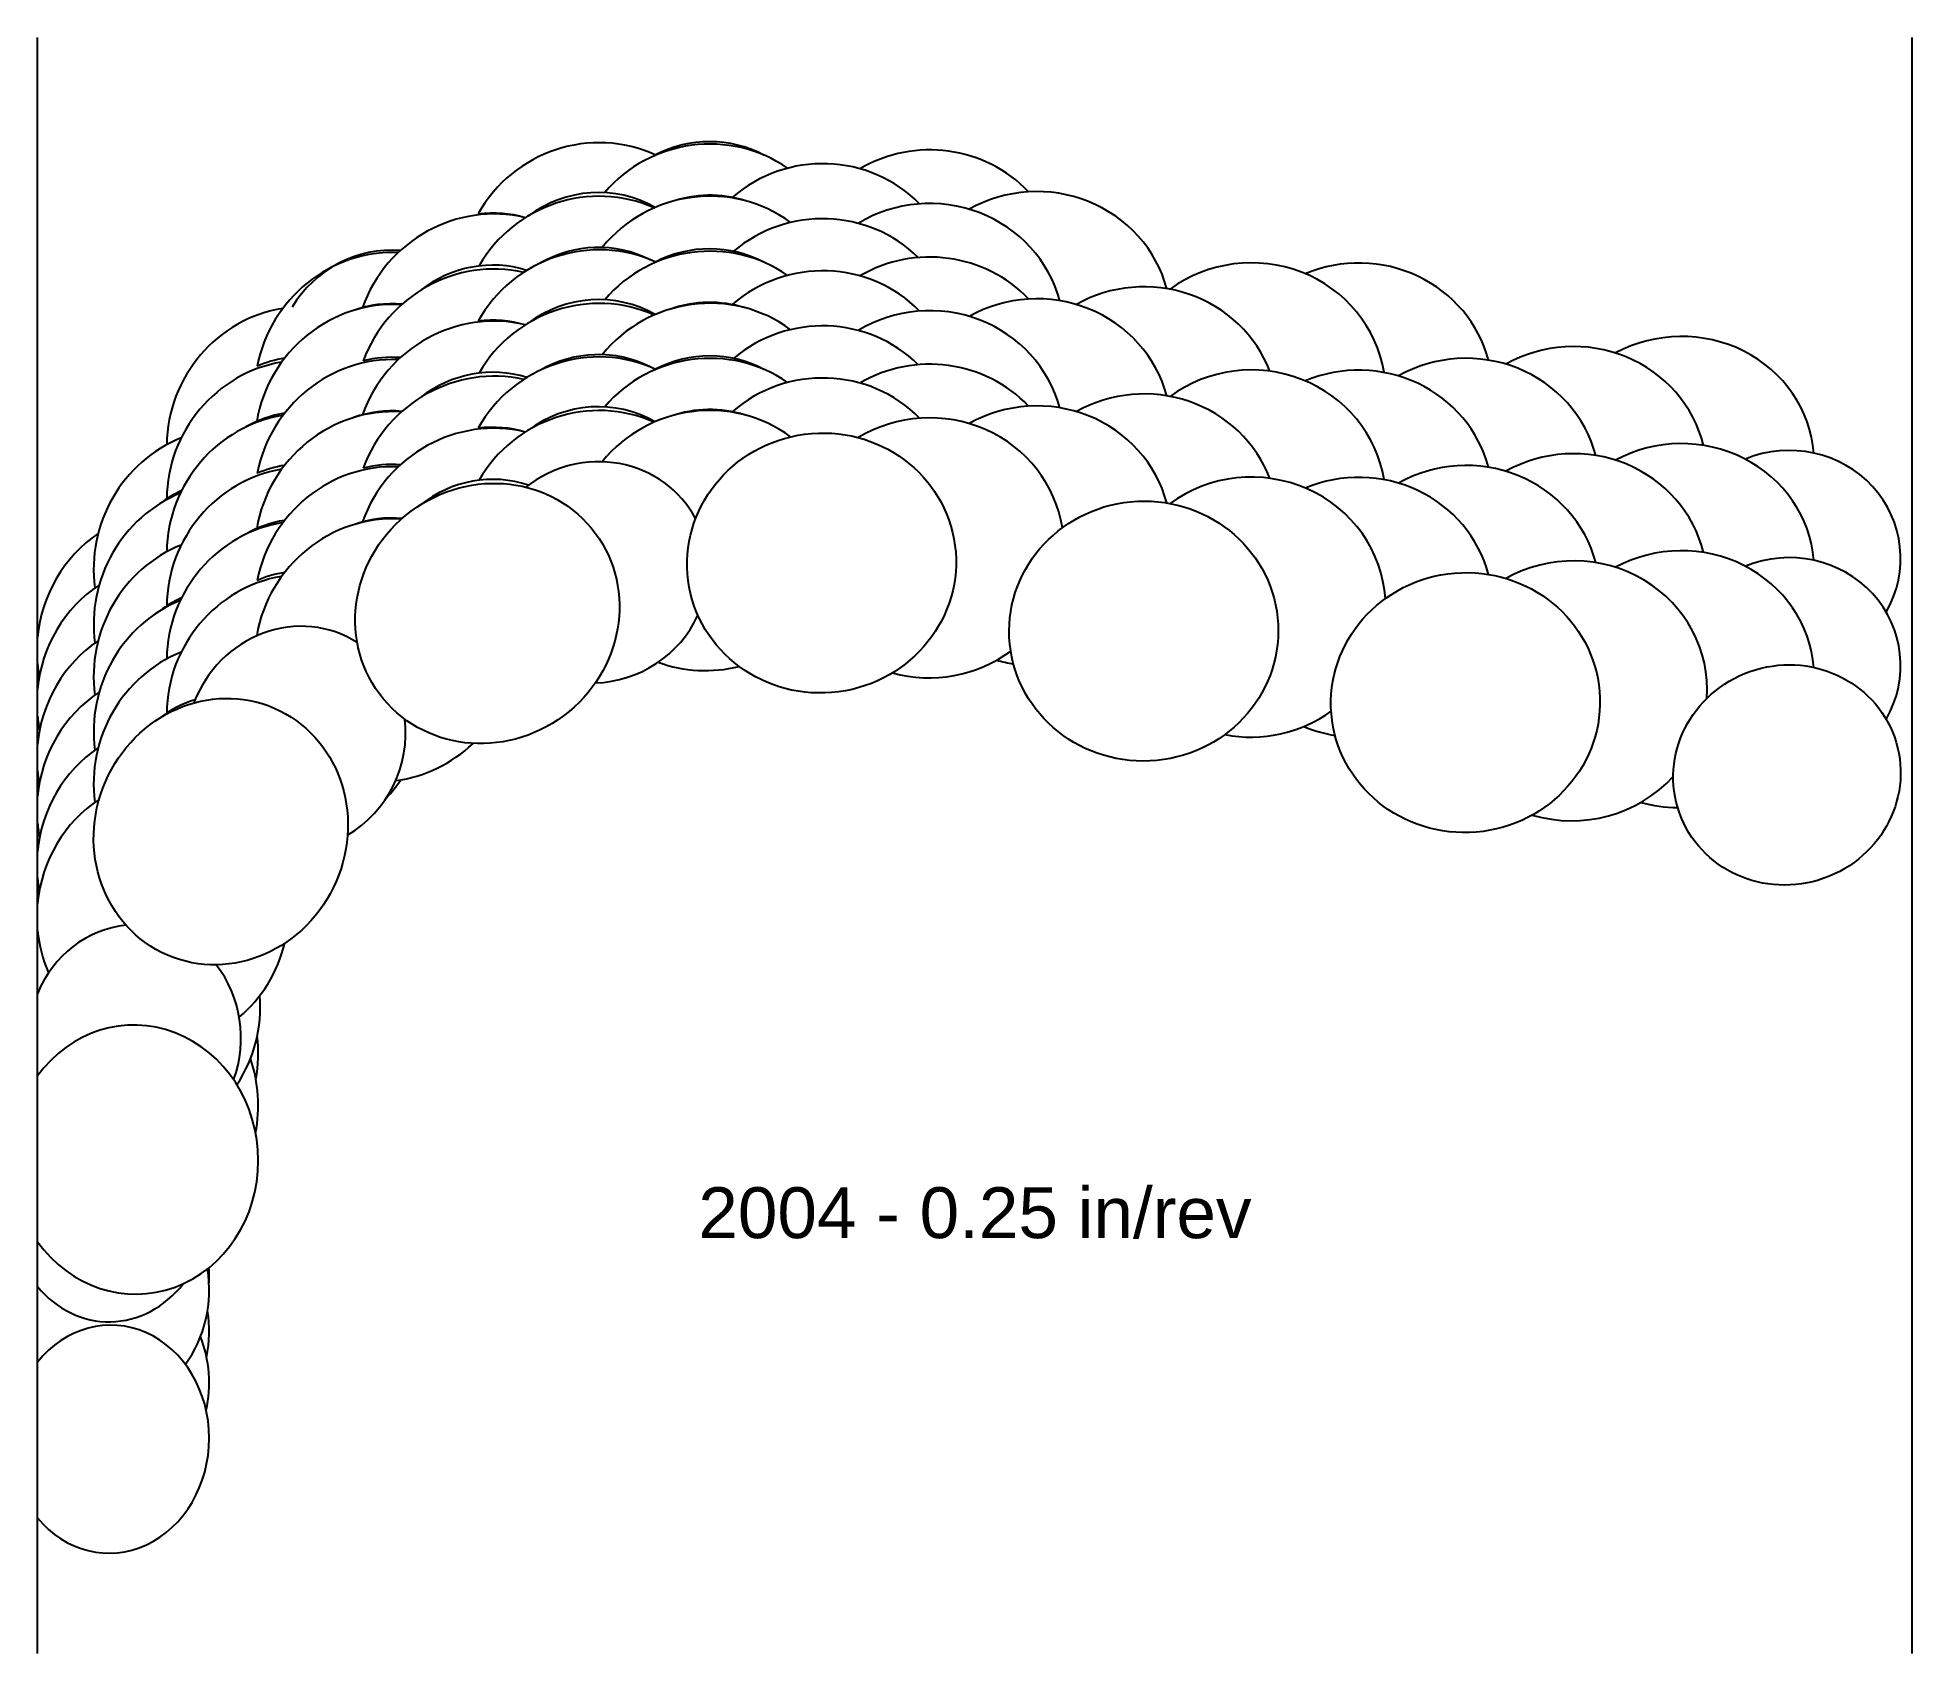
# Model space of a CAD drawing. Header units: inches. Extents: x -4.38 to 0, y -2.61 to 1.16.
import ezdxf
from ezdxf.enums import TextEntityAlignment as Align

# ---------------------------------------------------------------- set-up
doc = ezdxf.new("R2010")
doc.units = ezdxf.units.IN
doc.header["$MEASUREMENT"] = 0
for name, color, linetype, true_color in [('Blade_1', 30, 'Continuous', 0xff7f00), ('Blade_2', 7, 'Continuous', 0xcccc00), ('Blade_3', 7, 'Continuous', 0x00cc00), ('Blade_4', 7, 'Continuous', 0x00cccc), ('Blade_5', 7, 'Continuous', 0x0066cc), ('Blade_6', 190, 'Continuous', 0x7f00ff)]:
    doc.layers.add(name, color=color, linetype=linetype, true_color=true_color)
doc.layers.add('Gage_Line', color=7, linetype='Continuous')
doc.styles.get("Standard").update_dxf_attribs({"font": 'arial.ttf'})

msp = doc.modelspace()

# ---------------------------------------------------------------- linework, layer by layer
at = {"layer": 'Blade_1'}
for centre, major_axis, ratio, start_param, end_param in [((-2.5453, 0.4303), (0.3113, 0.041), 0.965349, 6.925203, 8.441284), ((-3.0737, 0.4085), (0.2366, 0.1215), 0.96227, 6.88802, 7.905349), ((-3.3253, 0.3126), (0.2518, 0.1876), 0.948234, 6.960257, 8.461271), ((-1.7936, 0.2715), (0.3136, 0.0153), 0.965843, 6.590897, 8.330856), ((-2.5453, 0.1803), (0.3113, 0.041), 0.965349, 6.925203, 8.441284), ((-3.3253, 0.0626), (0.2518, 0.1876), 0.948234, 6.960257, 8.461271), ((-3.0737, 0.1585), (0.2366, 0.1215), 0.96227, 6.88802, 7.905349), ((-1.0428, 0.1046), (0.3129, 0.0262), 0.965682, 6.452318, 8.294206), ((-1.7936, 0.0215), (0.3136, 0.0153), 0.965843, 6.590897, 8.330856), ((-3.7718, 0.0204), (0.1365, 0.2283), 0.946938, 6.951068, 7.320615), ((-3.0737, -0.0915), (0.2366, 0.1215), 0.96227, 6.300725, 8.055297), ((-0.2926, -0.0642), (0.2549, 0.0762), 0.962823, 5.494763, 7.94833), ((-1.0428, -0.1454), (0.3129, 0.0262), 0.965682, 6.452318, 8.294206), ((-3.9473, -0.1964), (0.1244, 0.2883), 0.934157, 7.039861, 8.430563), ((-3.7718, -0.2296), (0.1365, 0.2283), 0.946938, 6.951068, 7.320615), ((-0.2926, -0.3142), (0.2549, 0.0762), 0.962823, 5.494763, 7.94833), ((-3.9473, -0.4464), (0.1244, 0.2883), 0.934157, 7.039861, 8.430563), ((-3.7718, -0.4796), (0.1365, 0.2283), 0.946938, 6.25365, 8.045776), ((-3.0737, -0.0915), (0.2366, 0.1215), 0.96227, 4.25492, 5.394671), ((-3.7718, -0.4796), (0.1365, 0.2283), 0.946938, 4.194132, 5.403449), ((-4.1481, -1.1799), (0.0153, 0.2656), 0.932, 6.426648, 7.500774), ((-4.1481, -1.1799), (0.0153, 0.2656), 0.932, 4.398903, 5.472685), ((-4.148, -1.4617), (-0.0133, 0.3137), 0.917638, 2.188416, 7.143785), ((-4.148, -1.2117), (-0.0133, 0.3137), 0.917638, 4.470881, 4.797131), ((-4.206, -2.1141), (0.0088, 0.2659), 0.870356, 2.361424, 7.139474), ((-4.206, -1.8641), (0.0088, 0.2659), 0.870356, 4.519468, 4.930967)]:
    msp.add_ellipse(centre, major_axis=major_axis, ratio=ratio, start_param=start_param, end_param=end_param, dxfattribs=at)
for centre, major_axis, ratio in [((-2.5453, -0.0697), (0.3113, 0.041), 0.965349), ((-3.3253, -0.1874), (0.2518, 0.1876), 0.948234), ((-1.7936, -0.2285), (0.3136, 0.0153), 0.965843), ((-1.0428, -0.3954), (0.3129, 0.0262), 0.965682), ((-0.2926, -0.5642), (0.2549, 0.0762), 0.962823), ((-3.9473, -0.6964), (0.1244, 0.2883), 0.934157)]:
    msp.add_ellipse(centre, major_axis=major_axis, ratio=ratio, dxfattribs=at)
at = {"layer": 'Blade_2'}
for centre, major_axis, ratio, start_param, end_param in [((-2.811, 0.4828), (0.3044, 0.0772), 0.964094, 6.948852, 8.517591), ((-3.3253, 0.3682), (0.2133, 0.1589), 0.948235, 6.877878, 7.879796), ((-2.811, 0.2328), (0.3044, 0.0772), 0.964094, 6.948852, 8.517591), ((-3.5623, 0.2268), (0.2117, 0.2319), 0.948107, 6.930182, 8.457584), ((-3.3253, 0.1182), (0.2133, 0.1589), 0.948235, 6.877878, 7.879796), ((-2.811, -0.0172), (0.3044, 0.0772), 0.964094, 6.948852, 8.517591), ((-3.5623, -0.0232), (0.2117, 0.2319), 0.948107, 6.930182, 8.457584), ((-3.3253, -0.1318), (0.2133, 0.1589), 0.948235, 6.863203, 7.879796), ((-3.9473, -0.1409), (0.1053, 0.2442), 0.934156, 7.08769, 7.31505), ((-3.5623, -0.2732), (0.2117, 0.2319), 0.948107, 6.930182, 8.457584), ((-4.0824, -0.3862), (0.0694, 0.3062), 0.933212, 7.052265, 7.992235), ((-3.9473, -0.3909), (0.1053, 0.2442), 0.934156, 7.08769, 7.31505), ((-2.811, -0.0172), (0.3044, 0.0772), 0.964094, 4.094882, 4.708084), ((-4.0824, -0.6362), (0.0694, 0.3062), 0.933212, 7.052265, 7.992235), ((-3.9473, -0.6409), (0.1053, 0.2442), 0.934156, 6.955365, 7.31505), ((-4.0824, -0.3862), (0.0694, 0.3062), 0.933212, 8.19243, 8.29968), ((-3.5623, -0.2732), (0.2117, 0.2319), 0.948107, 3.983681, 4.638341), ((-4.0824, -0.8862), (0.0694, 0.3062), 0.933212, 7.052265, 7.992235), ((-4.0824, -0.6362), (0.0694, 0.3062), 0.933212, 8.19243, 8.29968), ((-4.0824, -0.8862), (0.0694, 0.3062), 0.933212, 8.19243, 8.526153), ((-4.0824, -0.8862), (0.0694, 0.3062), 0.933212, 4.030683, 4.692812), ((-4.2061, -1.5741), (0.0088, 0.2659), 0.870505, 2.362129, 4.012018)]:
    msp.add_ellipse(centre, major_axis=major_axis, ratio=ratio, start_param=start_param, end_param=end_param, dxfattribs=at)
at = {"layer": 'Blade_3'}
for centre, major_axis, ratio, start_param, end_param in [((-3.0737, 0.4814), (0.2793, 0.1434), 0.962271, 6.937869, 8.449594), ((-2.811, 0.5314), (0.2578, 0.0654), 0.964094, 7.282549, 7.945773), ((-2.2937, 0.4658), (0.3138, 0.012), 0.965876, 6.499545, 8.374441), ((-1.5431, 0.3274), (0.3138, 0.0121), 0.965874, 6.400691, 8.46262), ((-3.0737, 0.2314), (0.2793, 0.1434), 0.962271, 6.937869, 8.449594), ((-3.5623, 0.2755), (0.1794, 0.1964), 0.948105, 6.90287, 7.346511), ((-2.811, 0.2814), (0.2578, 0.0654), 0.964094, 7.282549, 7.945773), ((-2.2937, 0.2158), (0.3138, 0.012), 0.965876, 6.499545, 8.374441), ((-0.7925, 0.1321), (0.3121, 0.0344), 0.965504, 6.411716, 8.267007), ((-3.7717, 0.0933), (0.1611, 0.2695), 0.946939, 6.958427, 8.411988), ((-1.5431, 0.0774), (0.3138, 0.0121), 0.965874, 6.400691, 8.46262), ((-3.0737, -0.0186), (0.2793, 0.1434), 0.962271, 6.937869, 8.449594), ((-3.5623, 0.0255), (0.1794, 0.1964), 0.948105, 6.90287, 7.346511), ((-2.811, 0.0314), (0.2578, 0.0654), 0.964094, 7.282549, 7.945773), ((-2.2937, -0.0342), (0.3138, 0.012), 0.965876, 6.398271, 8.374441), ((-0.7925, -0.1179), (0.3121, 0.0344), 0.965504, 6.411716, 8.267007), ((-3.7717, -0.1567), (0.1611, 0.2695), 0.946939, 6.958427, 8.411988), ((-1.5431, -0.1726), (0.3138, 0.0121), 0.965874, 6.308601, 8.46262), ((-3.5623, -0.2245), (0.1794, 0.1964), 0.948105, 6.90287, 7.346511), ((-0.7925, -0.3679), (0.3121, 0.0344), 0.965504, 6.111287, 8.267007), ((-3.7717, -0.4067), (0.1611, 0.2695), 0.946939, 6.958427, 8.411988), ((-2.2937, -0.0342), (0.3138, 0.012), 0.965876, 4.397433, 5.32453), ((-1.5431, -0.1726), (0.3138, 0.0121), 0.965874, 4.477925, 5.31335), ((-0.7925, -0.3679), (0.3121, 0.0344), 0.965504, 4.300855, 5.450858), ((-3.7717, -0.4067), (0.1611, 0.2695), 0.946939, 4.474992, 4.651052), ((-4.148, -1.107), (0.0181, 0.3135), 0.932001, 4.154685, 4.855387), ((-4.206, -1.7684), (0.0088, 0.2659), 0.870506, 4.043067, 4.936303)]:
    msp.add_ellipse(centre, major_axis=major_axis, ratio=ratio, start_param=start_param, end_param=end_param, dxfattribs=at)
at = {"layer": 'Blade_4'}
for centre, major_axis, ratio, start_param, end_param in [((-2.5453, 0.5587), (0.3113, 0.0409), 0.96535, 6.910437, 8.455196), ((-3.0737, 0.5369), (0.2366, 0.1215), 0.962271, 6.835906, 8.029053), ((-3.3254, 0.4411), (0.2518, 0.1876), 0.948236, 6.946802, 8.474529), ((-2.5453, 0.3087), (0.3113, 0.0409), 0.96535, 6.910437, 8.455196), ((-3.0737, 0.2869), (0.2366, 0.1215), 0.962271, 6.835906, 8.029053), ((-3.3254, 0.1911), (0.2518, 0.1876), 0.948236, 6.946802, 8.474529), ((-3.7717, 0.1489), (0.1365, 0.2283), 0.946939, 6.951706, 7.207901), ((-2.5453, 0.0587), (0.3113, 0.0409), 0.96535, 6.910437, 8.455196), ((-3.0737, 0.0369), (0.2366, 0.1215), 0.962271, 6.835906, 8.029053), ((-3.3254, -0.0589), (0.2518, 0.1876), 0.948236, 6.946802, 8.474529), ((-3.9474, -0.068), (0.1244, 0.2883), 0.93416, 7.032257, 8.430539), ((-3.7717, -0.1011), (0.1365, 0.2283), 0.946939, 6.951706, 7.207901), ((-3.9474, -0.318), (0.1244, 0.2883), 0.93416, 7.032257, 8.430539), ((-3.7717, -0.3511), (0.1365, 0.2283), 0.946939, 6.951706, 7.207901), ((-3.9474, -0.568), (0.1244, 0.2883), 0.93416, 7.032257, 8.430539), ((-4.1481, -1.3333), (-0.0133, 0.3137), 0.917641, 4.460455, 5.022347), ((-4.206, -1.7356), (0.0088, 0.2659), 0.87036, 4.691262, 4.821683), ((-4.206, -1.9856), (0.0088, 0.2659), 0.87036, 4.50695, 5.170655)]:
    msp.add_ellipse(centre, major_axis=major_axis, ratio=ratio, start_param=start_param, end_param=end_param, dxfattribs=at)
at = {"layer": 'Blade_5'}
for centre, major_axis, ratio, start_param, end_param in [((-2.8109, 0.6043), (0.3044, 0.0772), 0.964093, 6.977635, 8.489424), ((-2.0436, 0.4936), (0.3137, 0.0134), 0.965862, 6.494978, 8.336637), ((-3.3254, 0.4897), (0.2133, 0.1589), 0.948234, 6.892904, 7.320732), ((-3.5623, 0.3484), (0.2117, 0.2319), 0.948104, 6.953995, 8.432846), ((-2.8109, 0.3543), (0.3044, 0.0772), 0.964093, 6.977635, 8.489424), ((-1.293, 0.3269), (0.3133, 0.0212), 0.965767, 6.469028, 8.192948), ((-2.0436, 0.2436), (0.3137, 0.0134), 0.965862, 6.494978, 8.336637), ((-3.3254, 0.2397), (0.2133, 0.1589), 0.948234, 6.892904, 7.320732), ((-2.8109, 0.1043), (0.3044, 0.0772), 0.964093, 6.977635, 8.489424), ((-0.5424, 0.1594), (0.3111, 0.0427), 0.952824, 6.230951, 8.223517), ((-3.5623, 0.0984), (0.2117, 0.2319), 0.948104, 6.953995, 8.432846), ((-1.293, 0.0769), (0.3133, 0.0212), 0.965767, 6.469028, 8.192948), ((-2.0436, -0.0064), (0.3137, 0.0134), 0.965862, 6.494978, 8.336637), ((-3.3254, -0.0103), (0.2133, 0.1589), 0.948234, 6.892904, 7.320732), ((-0.5424, -0.0906), (0.3111, 0.0427), 0.952824, 6.230951, 8.223517), ((-3.5623, -0.1516), (0.2117, 0.2319), 0.948104, 6.953995, 8.432846), ((-1.293, -0.1731), (0.3133, 0.0212), 0.965767, 6.469028, 8.192948), ((-4.0823, -0.2646), (0.0694, 0.3062), 0.933208, 7.061908, 7.994553), ((-0.5424, -0.3406), (0.3111, 0.0427), 0.952824, 6.230951, 8.223517), ((-4.0823, -0.5146), (0.0694, 0.3062), 0.933208, 7.061908, 7.994553), ((-4.0823, -0.2646), (0.0694, 0.3062), 0.933208, 8.1901, 8.287188), ((-2.0436, -0.0064), (0.3137, 0.0134), 0.965862, 4.37047, 4.498284), ((-1.293, -0.1731), (0.3133, 0.0212), 0.965767, 4.231792, 4.474293), ((-4.0823, -0.7646), (0.0694, 0.3062), 0.933208, 7.061908, 7.994553), ((-4.0823, -0.5146), (0.0694, 0.3062), 0.933208, 8.1901, 8.287188), ((-0.5424, -0.3406), (0.3111, 0.0427), 0.952824, 4.287443, 4.565698), ((-4.0823, -0.7646), (0.0694, 0.3062), 0.933208, 8.1901, 8.287188)]:
    msp.add_ellipse(centre, major_axis=major_axis, ratio=ratio, start_param=start_param, end_param=end_param, dxfattribs=at)
at = {"layer": 'Blade_6'}
for centre, major_axis, ratio, start_param, end_param in [((-3.0737, 0.6064), (0.2793, 0.1434), 0.962271, 6.923746, 8.463395), ((-2.811, 0.6564), (0.2578, 0.0654), 0.964094, 7.098535, 8.092695), ((-2.2937, 0.5908), (0.3138, 0.012), 0.965876, 6.988169, 8.359531), ((-3.0737, 0.3564), (0.2793, 0.1434), 0.962271, 6.923746, 8.463395), ((-3.5623, 0.4005), (0.1794, 0.1964), 0.948105, 6.91684, 8.058505), ((-2.811, 0.4064), (0.2578, 0.0654), 0.964094, 7.098535, 8.092695), ((-2.2937, 0.3408), (0.3138, 0.012), 0.965876, 6.988169, 8.359531), ((-3.7717, 0.2183), (0.1611, 0.2695), 0.946939, 6.948484, 8.40722), ((-3.0737, 0.1064), (0.2793, 0.1434), 0.962271, 6.923746, 8.463395), ((-3.5623, 0.1505), (0.1794, 0.1964), 0.948105, 6.91684, 7.255255), ((-2.811, 0.1564), (0.2578, 0.0654), 0.964094, 7.098535, 8.092695), ((-2.2937, 0.0908), (0.3138, 0.012), 0.965876, 6.988169, 8.359531), ((-3.7717, -0.0317), (0.1611, 0.2695), 0.946939, 6.948484, 8.40722), ((-3.5623, -0.0995), (0.1794, 0.1964), 0.948105, 6.91684, 7.255255), ((-3.7717, -0.2817), (0.1611, 0.2695), 0.946939, 6.948484, 8.40722)]:
    msp.add_ellipse(centre, major_axis=major_axis, ratio=ratio, start_param=start_param, end_param=end_param, dxfattribs=at)
at = {"layer": 'Gage_Line'}
for p, q in [((-4.375, -2.6141), (-4.375, 1.1564)), ((0, -2.6141), (0, 1.1564))]:
    msp.add_line(p, q, dxfattribs=at)

# ---------------------------------------------------------------- texts
msp.add_text('2004 - 0.25 in/rev', height=0.11875).set_placement((-2.1875, -1.5856), align=Align.MIDDLE_CENTER)

doc.saveas('drawing.dxf')
